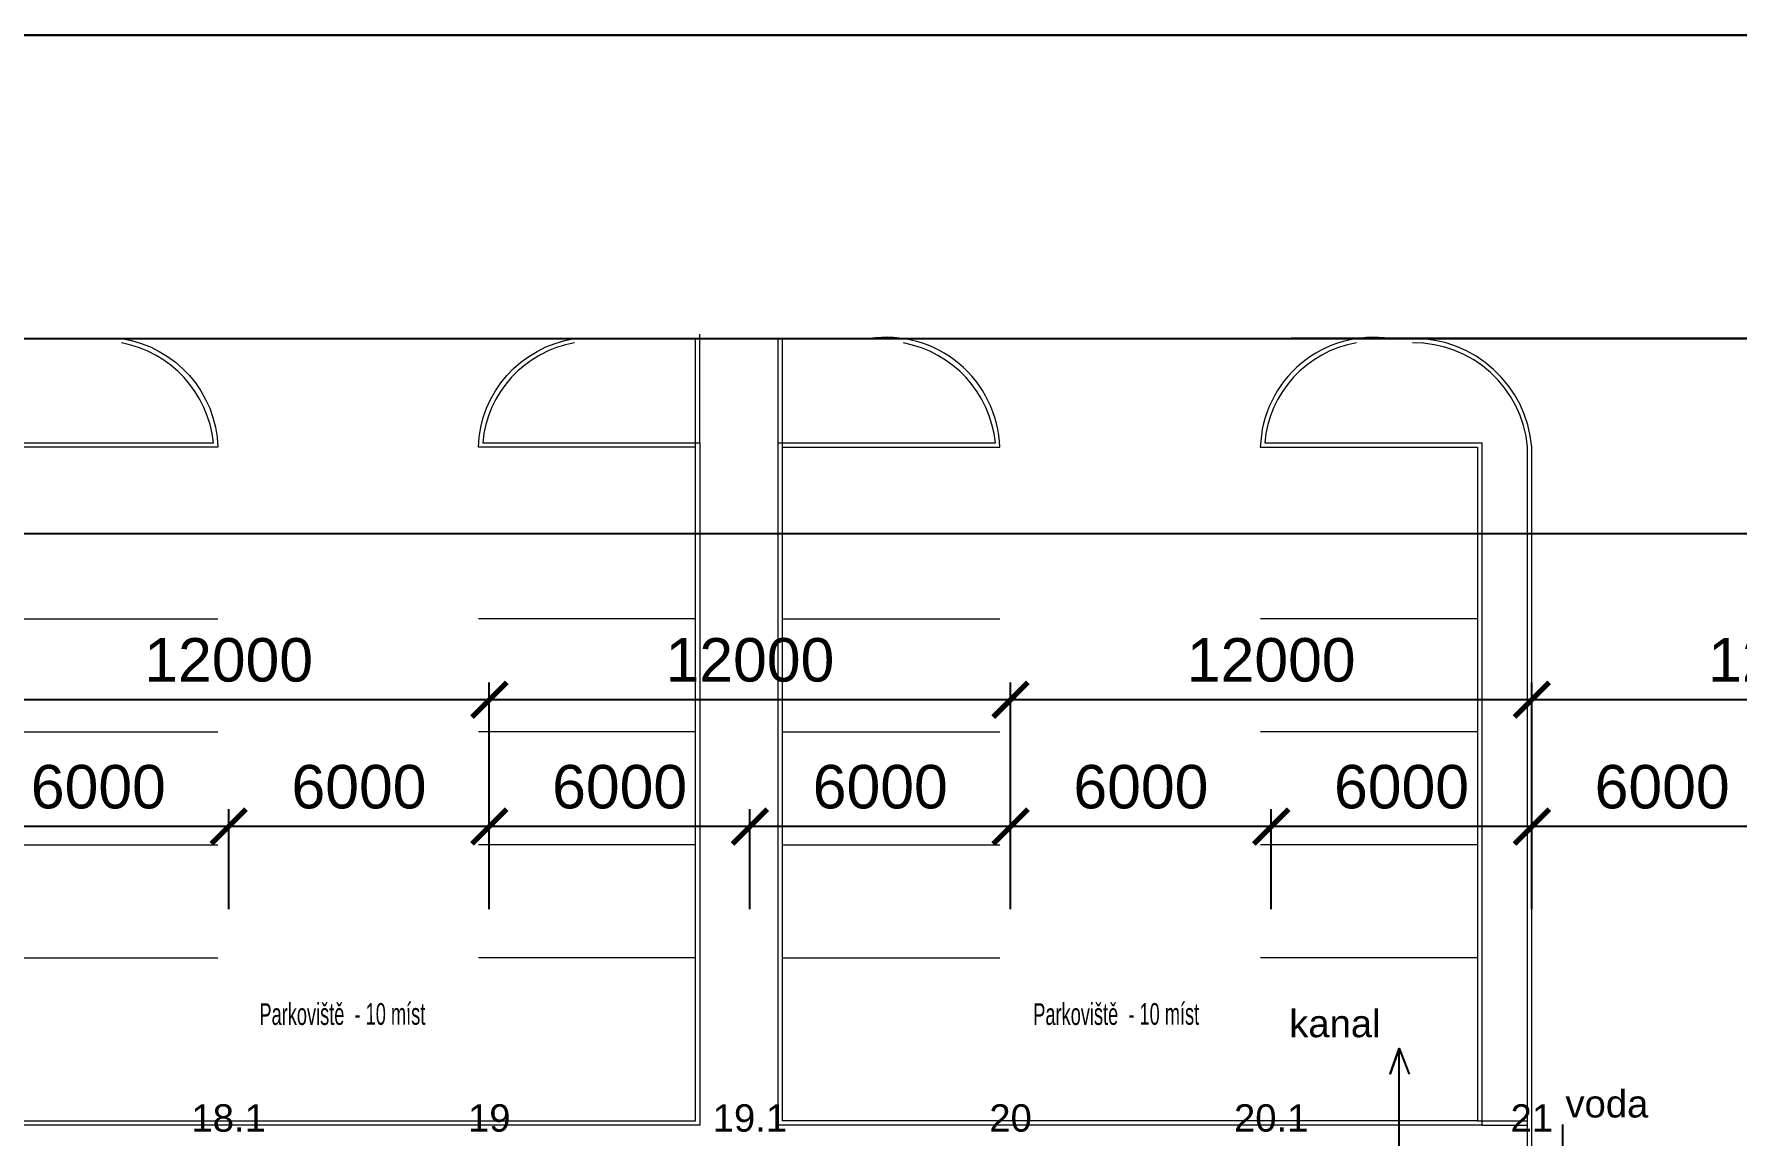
# Model space of a CAD drawing. Header units: millimetres. Extents: x 325046 to 1268204, y 1875583 to 2761998.
# Drawn here: x 911599 to 950800, y 2594014 to 2619370 of the extents above; entities that cross this region are included whole.
import ezdxf
from ezdxf.enums import TextEntityAlignment as Align

# ---------------------------------------------------------------- set-up
doc = ezdxf.new("R2010")
doc.units = ezdxf.units.MM
doc.header["$LTSCALE"] = 100
doc.header["$PDMODE"] = 65
for name, color, linetype in [('Kanal - napojení', 2, 'Continuous'), ('Kóty osové', 5, 'Continuous'), ('Popis - dílčí', 5, 'Continuous')]:
    doc.layers.add(name, color=color, linetype=linetype)
for name, color, linetype, lineweight, true_color in [('Komunikace - obrys - 1.etapa', 7, 'Continuous', 15, 0x901be4), ('Manipulační - obrys - 1. etapa', 7, 'Continuous', 13, 0x1a63a8), ('Parkování - obrys - 2.etapa', 7, 'Continuous', 13, 0x1a63a8), ('Parkování - členění - 2. etapa', 7, 'Continuous', 9, 0x4f4fb0)]:
    doc.layers.add(name, color=color, linetype=linetype, lineweight=lineweight, true_color=true_color)
doc.layers.add('Popis OS', color=7, linetype='Continuous', true_color=0xbd0a5d)
doc.styles.add('ARIL-TENKÝ', font='arial.ttf')
doc.styles.add('ROZPISKA', font='arial.ttf', dxfattribs={"width": 0.6})
doc.dimstyles.new('400', dxfattribs={"dimscale": 400, "dimtxt": 2.5, "dimasz": 2, "dimexe": 1, "dimexo": 12, "dimgap": 1, "dimtad": 1, "dimdec": 0, "dimzin": 0, "dimdsep": 46, "dimtxsty": 'ARIL-TENKÝ', "dimblk": 'ARCHTICK', "dimcen": 4, "dimdle": 1, "dimclrd": 256, "dimclre": 256, "dimclrt": 7, "dimadec": 0, "dimazin": 0, "dimtfac": 1, "dimtdec": 0, "dimtix": 1, "dimtofl": 0, "dimtmove": 0, "dimatfit": 0, "dimldrblk": 'OBLIQUE', "dimfxl": 1, "dimtolj": 1, "dimtzin": 0, "dimlwd": -1, "dimlwe": -1, "dimarcsym": 0})

# ---------------------------------------------------------------- blocks, each defined once
blk = doc.blocks.new('_ARCHTICK')
at = {"color": 0, "linetype": 'ByBlock', "const_width": 0.15}
blk.add_lwpolyline([(-0.5, -0.5), (0.5, 0.5)], dxfattribs=at)
blk = doc.blocks.new('*D159')
at = {"layer": 'Defpoints', "color": 0, "transparency": 16777216}
for p in [(940079, 2601134), (940079, 2594432), (946079, 2594432)]:
    blk.add_point(p, dxfattribs=at)
at = {"layer": 'Kóty osové', "transparency": 16777216}
for p, q in [((940079, 2599232), (940079, 2601534)), ((946079, 2599232), (946079, 2601534)), ((946479, 2601134), (939679, 2601134))]:
    blk.add_line(p, q, dxfattribs=at)
at = {"layer": 'Kóty osové', "transparency": 16777216, "xscale": 800, "yscale": 800, "zscale": 800}
for p, rotation in [((940079, 2601134), 179.9999999999866), ((946079, 2601134), 359.9999999999867)]:
    blk.add_blockref('_ARCHTICK', p, dxfattribs=dict(at, rotation=rotation))
at = {"layer": 'Kóty osové', "color": 7, "transparency": 16777216, "insert": (943079, 2602044), "char_height": 1000, "attachment_point": 5, "style": 'ARIL-TENKÝ'}
blk.add_mtext('\\A1;6000', dxfattribs=at)
blk = doc.blocks.new('_Oblique')
at = {"color": 0, "lineweight": -2}
blk.add_line((-0.5, -0.5), (0.5, 0.5), dxfattribs=at)
blk = doc.blocks.new('*D160')
at = {"layer": 'Defpoints', "color": 0, "transparency": 16777216}
for p in [(934079, 2601134), (934079, 2594432), (940079, 2594432)]:
    blk.add_point(p, dxfattribs=at)
at = {"layer": 'Kóty osové', "transparency": 16777216}
for p, q in [((934079, 2599232), (934079, 2601534)), ((940079, 2599232), (940079, 2601534)), ((940479, 2601134), (933679, 2601134))]:
    blk.add_line(p, q, dxfattribs=at)
at = {"layer": 'Kóty osové', "transparency": 16777216, "xscale": 800, "yscale": 800, "zscale": 800, "rotation": 180}
blk.add_blockref('_ARCHTICK', (934079, 2601134), dxfattribs=at)
at = {"layer": 'Kóty osové', "transparency": 16777216, "xscale": 800, "yscale": 800, "zscale": 800}
blk.add_blockref('_ARCHTICK', (940079, 2601134), dxfattribs=at)
at = {"layer": 'Kóty osové', "color": 7, "transparency": 16777216, "insert": (937079, 2602044), "char_height": 1000, "attachment_point": 5, "style": 'ARIL-TENKÝ'}
blk.add_mtext('\\A1;6000', dxfattribs=at)
blk = doc.blocks.new('*D161')
at = {"layer": 'Defpoints', "color": 0, "transparency": 16777216}
for p in [(928079, 2601134), (928079, 2594432), (934079, 2594432)]:
    blk.add_point(p, dxfattribs=at)
at = {"layer": 'Kóty osové', "transparency": 16777216}
for p, q in [((928079, 2599232), (928079, 2601534)), ((934079, 2599232), (934079, 2601534)), ((934479, 2601134), (927679, 2601134))]:
    blk.add_line(p, q, dxfattribs=at)
at = {"layer": 'Kóty osové', "transparency": 16777216, "xscale": 800, "yscale": 800, "zscale": 800, "rotation": 180}
blk.add_blockref('_ARCHTICK', (928079, 2601134), dxfattribs=at)
at = {"layer": 'Kóty osové', "transparency": 16777216, "xscale": 800, "yscale": 800, "zscale": 800}
blk.add_blockref('_ARCHTICK', (934079, 2601134), dxfattribs=at)
at = {"layer": 'Kóty osové', "color": 7, "transparency": 16777216, "insert": (931079, 2602044), "char_height": 1000, "attachment_point": 5, "style": 'ARIL-TENKÝ'}
blk.add_mtext('\\A1;6000', dxfattribs=at)
blk = doc.blocks.new('*D162')
at = {"layer": 'Defpoints', "color": 0, "transparency": 16777216}
for p in [(922079, 2601134), (922079, 2594432), (928079, 2594432)]:
    blk.add_point(p, dxfattribs=at)
at = {"layer": 'Kóty osové', "transparency": 16777216}
for p, q in [((922079, 2599232), (922079, 2601534)), ((928079, 2599232), (928079, 2601534)), ((928479, 2601134), (921679, 2601134))]:
    blk.add_line(p, q, dxfattribs=at)
at = {"layer": 'Kóty osové', "transparency": 16777216, "xscale": 800, "yscale": 800, "zscale": 800, "rotation": 180}
blk.add_blockref('_ARCHTICK', (922079, 2601134), dxfattribs=at)
at = {"layer": 'Kóty osové', "transparency": 16777216, "xscale": 800, "yscale": 800, "zscale": 800}
blk.add_blockref('_ARCHTICK', (928079, 2601134), dxfattribs=at)
at = {"layer": 'Kóty osové', "color": 7, "transparency": 16777216, "insert": (925079, 2602044), "char_height": 1000, "attachment_point": 5, "style": 'ARIL-TENKÝ'}
blk.add_mtext('\\A1;6000', dxfattribs=at)
blk = doc.blocks.new('*D163')
at = {"layer": 'Defpoints', "color": 0, "transparency": 16777216}
for p in [(916079, 2601134), (916079, 2594432), (922079, 2594432)]:
    blk.add_point(p, dxfattribs=at)
at = {"layer": 'Kóty osové', "transparency": 16777216}
for p, q in [((916079, 2599232), (916079, 2601534)), ((922079, 2599232), (922079, 2601534)), ((922479, 2601134), (915679, 2601134))]:
    blk.add_line(p, q, dxfattribs=at)
at = {"layer": 'Kóty osové', "transparency": 16777216, "xscale": 800, "yscale": 800, "zscale": 800, "rotation": 180}
blk.add_blockref('_ARCHTICK', (916079, 2601134), dxfattribs=at)
at = {"layer": 'Kóty osové', "transparency": 16777216, "xscale": 800, "yscale": 800, "zscale": 800}
blk.add_blockref('_ARCHTICK', (922079, 2601134), dxfattribs=at)
at = {"layer": 'Kóty osové', "color": 7, "transparency": 16777216, "insert": (919079, 2602044), "char_height": 1000, "attachment_point": 5, "style": 'ARIL-TENKÝ'}
blk.add_mtext('\\A1;6000', dxfattribs=at)
blk = doc.blocks.new('*D164')
at = {"layer": 'Defpoints', "color": 0, "transparency": 16777216}
for p in [(910079, 2601134), (910079, 2594432), (916079, 2594432)]:
    blk.add_point(p, dxfattribs=at)
at = {"layer": 'Kóty osové', "transparency": 16777216}
for p, q in [((910079, 2599232), (910079, 2601534)), ((916079, 2599232), (916079, 2601534)), ((916479, 2601134), (909679, 2601134))]:
    blk.add_line(p, q, dxfattribs=at)
at = {"layer": 'Kóty osové', "transparency": 16777216, "xscale": 800, "yscale": 800, "zscale": 800, "rotation": 180}
blk.add_blockref('_ARCHTICK', (910079, 2601134), dxfattribs=at)
at = {"layer": 'Kóty osové', "transparency": 16777216, "xscale": 800, "yscale": 800, "zscale": 800}
blk.add_blockref('_ARCHTICK', (916079, 2601134), dxfattribs=at)
at = {"layer": 'Kóty osové', "color": 7, "transparency": 16777216, "insert": (913079, 2602044), "char_height": 1000, "attachment_point": 5, "style": 'ARIL-TENKÝ'}
blk.add_mtext('\\A1;6000', dxfattribs=at)
blk = doc.blocks.new('*D198')
at = {"layer": 'Defpoints', "color": 0, "transparency": 16777216}
for p in [(946079, 2601134), (946079, 2594432), (952079, 2594432)]:
    blk.add_point(p, dxfattribs=at)
at = {"layer": 'Kóty osové', "transparency": 16777216}
for p, q in [((946079, 2599232), (946079, 2601534)), ((952079, 2599232), (952079, 2601534)), ((952479, 2601134), (945679, 2601134))]:
    blk.add_line(p, q, dxfattribs=at)
at = {"layer": 'Kóty osové', "transparency": 16777216, "xscale": 800, "yscale": 800, "zscale": 800, "rotation": 180}
blk.add_blockref('_ARCHTICK', (946079, 2601134), dxfattribs=at)
at = {"layer": 'Kóty osové', "transparency": 16777216, "xscale": 800, "yscale": 800, "zscale": 800}
blk.add_blockref('_ARCHTICK', (952079, 2601134), dxfattribs=at)
at = {"layer": 'Kóty osové', "color": 7, "transparency": 16777216, "insert": (949079, 2602044), "char_height": 1000, "attachment_point": 5, "style": 'ARIL-TENKÝ'}
blk.add_mtext('\\A1;6000', dxfattribs=at)
blk = doc.blocks.new('*D217')
at = {"layer": 'Defpoints', "color": 0, "transparency": 16777216}
for p in [(910079, 2604052), (922079, 2599232), (910079, 2594552)]:
    blk.add_point(p, dxfattribs=at)
at = {"layer": 'Kóty osové', "transparency": 16777216}
for p, q in [((910079, 2599352), (910079, 2604452)), ((922079, 2604032), (922079, 2604452)), ((922479, 2604052), (909679, 2604052))]:
    blk.add_line(p, q, dxfattribs=at)
at = {"layer": 'Kóty osové', "transparency": 16777216, "xscale": 800, "yscale": 800, "zscale": 800, "rotation": 180}
blk.add_blockref('_ARCHTICK', (910079, 2604052), dxfattribs=at)
at = {"layer": 'Kóty osové', "transparency": 16777216, "xscale": 800, "yscale": 800, "zscale": 800}
blk.add_blockref('_ARCHTICK', (922079, 2604052), dxfattribs=at)
at = {"layer": 'Kóty osové', "color": 7, "transparency": 16777216, "insert": (916079, 2604963), "char_height": 1000, "attachment_point": 5, "style": 'ARIL-TENKÝ'}
blk.add_mtext('\\A1;12000', dxfattribs=at)
blk = doc.blocks.new('*D218')
at = {"layer": 'Defpoints', "color": 0, "transparency": 16777216}
for p in [(922079, 2604052), (934079, 2599232), (922079, 2594552)]:
    blk.add_point(p, dxfattribs=at)
at = {"layer": 'Kóty osové', "transparency": 16777216}
for p, q in [((922079, 2599352), (922079, 2604452)), ((934079, 2604032), (934079, 2604452)), ((934479, 2604052), (921679, 2604052))]:
    blk.add_line(p, q, dxfattribs=at)
at = {"layer": 'Kóty osové', "transparency": 16777216, "xscale": 800, "yscale": 800, "zscale": 800, "rotation": 180}
blk.add_blockref('_ARCHTICK', (922079, 2604052), dxfattribs=at)
at = {"layer": 'Kóty osové', "transparency": 16777216, "xscale": 800, "yscale": 800, "zscale": 800}
blk.add_blockref('_ARCHTICK', (934079, 2604052), dxfattribs=at)
at = {"layer": 'Kóty osové', "color": 7, "transparency": 16777216, "insert": (928079, 2604963), "char_height": 1000, "attachment_point": 5, "style": 'ARIL-TENKÝ'}
blk.add_mtext('\\A1;12000', dxfattribs=at)
blk = doc.blocks.new('*D219')
at = {"layer": 'Defpoints', "color": 0, "transparency": 16777216}
for p in [(934079, 2604052), (946079, 2599232), (934079, 2594552)]:
    blk.add_point(p, dxfattribs=at)
at = {"layer": 'Kóty osové', "transparency": 16777216}
for p, q in [((934079, 2599352), (934079, 2604452)), ((946079, 2604032), (946079, 2604452)), ((946479, 2604052), (933679, 2604052))]:
    blk.add_line(p, q, dxfattribs=at)
at = {"layer": 'Kóty osové', "transparency": 16777216, "xscale": 800, "yscale": 800, "zscale": 800, "rotation": 180}
blk.add_blockref('_ARCHTICK', (934079, 2604052), dxfattribs=at)
at = {"layer": 'Kóty osové', "transparency": 16777216, "xscale": 800, "yscale": 800, "zscale": 800}
blk.add_blockref('_ARCHTICK', (946079, 2604052), dxfattribs=at)
at = {"layer": 'Kóty osové', "color": 7, "transparency": 16777216, "insert": (940079, 2604963), "char_height": 1000, "attachment_point": 5, "style": 'ARIL-TENKÝ'}
blk.add_mtext('\\A1;12000', dxfattribs=at)
blk = doc.blocks.new('*D220')
at = {"layer": 'Defpoints', "color": 0, "transparency": 16777216}
for p in [(946079, 2604052), (958079, 2599232), (946079, 2594552)]:
    blk.add_point(p, dxfattribs=at)
at = {"layer": 'Kóty osové', "transparency": 16777216}
for p, q in [((946079, 2599352), (946079, 2604452)), ((958079, 2604032), (958079, 2604452)), ((958479, 2604052), (945679, 2604052))]:
    blk.add_line(p, q, dxfattribs=at)
at = {"layer": 'Kóty osové', "transparency": 16777216, "xscale": 800, "yscale": 800, "zscale": 800, "rotation": 180}
blk.add_blockref('_ARCHTICK', (946079, 2604052), dxfattribs=at)
at = {"layer": 'Kóty osové', "transparency": 16777216, "xscale": 800, "yscale": 800, "zscale": 800}
blk.add_blockref('_ARCHTICK', (958079, 2604052), dxfattribs=at)
at = {"layer": 'Kóty osové', "color": 7, "transparency": 16777216, "insert": (952079, 2604963), "char_height": 1000, "attachment_point": 5, "style": 'ARIL-TENKÝ'}
blk.add_mtext('\\A1;12000', dxfattribs=at)
blk = doc.blocks.new('*D1556')
at = {"layer": 'Defpoints', "color": 0, "transparency": 16777216}
for p in [(705684, 2607866), (705684, 2591363), (1078474, 2591363)]:
    blk.add_point(p, dxfattribs=at)
at = {"layer": 'Kóty osové', "transparency": 16777216}
for p, q in [((705684, 2596163), (705684, 2608266)), ((1078474, 2596163), (1078474, 2608266)), ((1078874, 2607866), (705284, 2607866))]:
    blk.add_line(p, q, dxfattribs=at)
at = {"layer": 'Kóty osové', "transparency": 16777216, "xscale": 800, "yscale": 800, "zscale": 800, "rotation": 180}
blk.add_blockref('_ARCHTICK', (705684, 2607866), dxfattribs=at)
at = {"layer": 'Kóty osové', "transparency": 16777216, "xscale": 800, "yscale": 800, "zscale": 800}
blk.add_blockref('_ARCHTICK', (1078474, 2607866), dxfattribs=at)
at = {"layer": 'Kóty osové', "color": 7, "transparency": 16777216, "insert": (892079, 2608777), "char_height": 1000, "attachment_point": 5, "style": 'ARIL-TENKÝ'}
blk.add_mtext('\\A1;372790', dxfattribs=at)

msp = doc.modelspace()

# ---------------------------------------------------------------- linework, layer by layer
at = {"layer": 'Kanal - napojení', "linetype": 'ByBlock', "ltscale": 100}
for points in [[(943027.5, 2590905.3), (943027.5, 2596025.3), (942820.8, 2595446.2), (943027.5, 2596025.3), (943253.6, 2595433.9)], [(946783.3, 2594278.2), (946783.3, 2589158.2), (946990, 2589737.3), (946783.3, 2589158.2), (946557.2, 2589749.6)]]:
    msp.add_lwpolyline(points, dxfattribs=at)
at = {"layer": 'Komunikace - obrys - 1.etapa', "const_width": 50}
msp.add_lwpolyline([(683105.6, 2424627.7, -0.409908), (701103.7, 2442362.7), (756229.3, 2442362.7, 0.1823104), (779342.4, 2451080, -0.3771817), (799815.1, 2451079.1, 0.1851001), (823594.2, 2442320.1), (995603.3, 2442362.7), (995601.3, 2449363.8), (830802.7, 2449363.2, -0.1831268), (804292.9, 2459409.4, 0.3789644), (775131.9, 2459409.3, -0.1831263), (748622.2, 2449362.9), (701103.7, 2449362.7, -0.4142146), (683103.7, 2467362.7), (683287.9, 2588698.6, -0.4137746), (706988.3, 2612362.6), (1097273.7, 2612362.7), (1097273.8, 2619345.1), (706104.2, 2619344.9, 0.414219), (676103.7, 2589344.9), (676103.7, 2424627.7)], format="xyb", dxfattribs=at)
at = {"layer": 'Manipulační - obrys - 1. etapa', "ltscale": 100}
for p, q in [((926928.5, 2609962.9), (926928.6, 2612462.7)), ((926828.5, 2609862.9), (926828.6, 2612362.7)), ((928728.4, 2609962.9), (928728.4, 2612362.7)), ((928828.4, 2609862.9), (928828.4, 2612362.7)), ((945978.6, 2591362.7), (945978.6, 2609862.9)), ((946078.6, 2591362.7), (946078.6, 2609862.9)), ((944828.6, 2594363), (945978.6, 2594363)), ((944928.6, 2594263), (945978.6, 2594263))]:
    msp.add_line(p, q, dxfattribs=at)
for points in [[(946078.6, 2609862.9), (946078.6, 2609862.9, 0.3940426), (943328.6, 2612362.9), (943328.6, 2612362.9)], [(945978.6, 2609862.9, 0.3932264), (943328.6, 2612262.9, 0.4142136)]]:
    msp.add_lwpolyline(points, format="xyb", dxfattribs=at)
at = {"layer": 'Parkování - obrys - 2.etapa'}
for points in [[(924043.4, 2612262.7, 0.3415768), (921928.5, 2609962.9), (926928.5, 2609962.9), (926928.8, 2594263), (910728.8, 2594263), (910728.5, 2609962.9), (915728.5, 2609962.9, 0.3325179), (913613.7, 2612262.7, 0.3944221)], [(924043.5, 2612362.7), (913613.7, 2612362.7, -0.3620238), (915828.5, 2609862.9), (910828.5, 2609862.9), (910828.6, 2594363), (926828.6, 2594363), (926828.5, 2609862.9), (921828.5, 2609862.9, -0.3620318), (924043.5, 2612362.7, -1.8408205)], [(942043.2, 2612262.7, 0.3415768), (939928.4, 2609962.9), (944928.4, 2609962.9), (944928.6, 2594263), (928728.6, 2594263), (928728.4, 2609962.9), (933728.4, 2609962.9, 0.3325179), (931613.5, 2612262.7, 0.3944221)], [(930828.6, 2612362.7), (942828.4, 2612362.7, 0.4500304), (939828.4, 2609862.9), (944828.4, 2609862.9), (944828.6, 2594363), (928828.6, 2594363), (928828.4, 2609862.9), (933828.4, 2609862.9, 0.4500222), (930828.6, 2612362.7, 1.8408205)]]:
    msp.add_lwpolyline(points, format="xyb", dxfattribs=at)
at = {"layer": 'Parkování - členění - 2. etapa'}
for p, q in [((910828.6, 2605913), (915828.6, 2605913)), ((926828.6, 2605913), (921828.6, 2605913)), ((928828.6, 2605915.1), (933828.6, 2605915.1)), ((944828.6, 2605915.1), (939828.6, 2605915.1)), ((910828.6, 2603313), (915828.6, 2603313)), ((926828.6, 2603313), (921828.6, 2603313)), ((928828.6, 2603315.1), (933828.6, 2603315.1)), ((944828.6, 2603315.1), (939828.6, 2603315.1)), ((910828.6, 2600713), (915828.6, 2600713)), ((926828.6, 2600713), (921828.6, 2600713)), ((928828.6, 2600715.1), (933828.6, 2600715.1)), ((944828.6, 2600715.1), (939828.6, 2600715.1)), ((910828.6, 2598113), (915828.6, 2598113)), ((926828.6, 2598113), (921828.6, 2598113)), ((928828.6, 2598115.1), (933828.6, 2598115.1)), ((944828.6, 2598115.1), (939828.6, 2598115.1))]:
    msp.add_line(p, q, dxfattribs=at)

# ---------------------------------------------------------------- texts
at = {"layer": 'Kanal - napojení', "linetype": 'ByBlock', "ltscale": 100, "style": 'ARIL-TENKÝ'}
for s, p in [('kanal', (941545.8, 2596601.1)), ('voda', (947806.8, 2594753.8))]:
    msp.add_text(s, height=630, dxfattribs=at).set_placement(p, align=Align.MIDDLE_CENTER)
at = {"layer": 'Popis - dílčí', "style": 'ROZPISKA', "width": 0.6}
for p in [(916787.4, 2596566.2), (934601.8, 2596566.2)]:
    msp.add_text('Parkoviště  - 10 míst', height=500, rotation=0.1087, dxfattribs=at).set_placement(p)
at = {"layer": 'Popis OS', "linetype": 'ByBlock', "style": 'ARIL-TENKÝ'}
for s, p in [('18.1', (916078.7, 2594427.7)), ('19', (922078.7, 2594427.7)), ('19.1', (928078.7, 2594427.7)), ('20', (934078.7, 2594427.7)), ('20.1', (940078.7, 2594427.7)), ('21', (946078.7, 2594427.7))]:
    msp.add_text(s, height=630, dxfattribs=at).set_placement(p, align=Align.MIDDLE_CENTER)

# ---------------------------------------------------------------- dimensions: what is measured, and where the dimension line sits
at = {"layer": 'Kóty osové'}
for base, p1, p2, picture, middle in [((705683.7, 2607865.8), (1078473.7, 2591362.7), (705683.7, 2591362.7), '*D1556', (892078.7, 2608776.8)), ((910078.7, 2604052.4), (922078.7, 2599231.5), (910078.7, 2594551.5), '*D217', (916078.7, 2604963)), ((922078.7, 2604052.4), (934078.7, 2599231.5), (922078.7, 2594551.5), '*D218', (928078.7, 2604963)), ((934078.7, 2604052.4), (946078.7, 2599231.5), (934078.7, 2594551.5), '*D219', (940078.7, 2604963)), ((946078.7, 2604052.4), (958078.7, 2599231.5), (946078.7, 2594551.5), '*D220', (952078.7, 2604963)), ((910078.7, 2601133.6), (916078.7, 2594431.5), (910078.7, 2594431.5), '*D164', (913078.7, 2602044.2)), ((916078.7, 2601133.6), (922078.7, 2594431.5), (916078.7, 2594431.5), '*D163', (919078.7, 2602044.2)), ((922078.7, 2601133.6), (928078.7, 2594431.5), (922078.7, 2594431.5), '*D162', (925078.7, 2602044.2)), ((928078.7, 2601133.6), (934078.7, 2594431.5), (928078.7, 2594431.5), '*D161', (931078.7, 2602044.2)), ((934078.7, 2601133.6), (940078.7, 2594431.5), (934078.7, 2594431.5), '*D160', (937078.7, 2602044.2)), ((946078.7, 2601133.6), (952078.7, 2594431.5), (946078.7, 2594431.5), '*D198', (949078.7, 2602044.2))]:
    dim = msp.add_linear_dim(base=base, p1=p1, p2=p2, dimstyle='400', override={"dimtmove": 1}, dxfattribs=at)
    dim.commit()
    dim.dimension.update_dxf_attribs({"geometry": picture, "text_midpoint": middle})
dim = msp.add_aligned_dim(p1=(946078.7, 2594431.5), p2=(940078.7, 2594431.5), distance=-6702.1, dimstyle='400', dxfattribs=at)
dim.commit()
dim.dimension.update_dxf_attribs({"geometry": '*D159', "text_midpoint": (943078.7, 2602044.2)})

doc.saveas('drawing.dxf')
